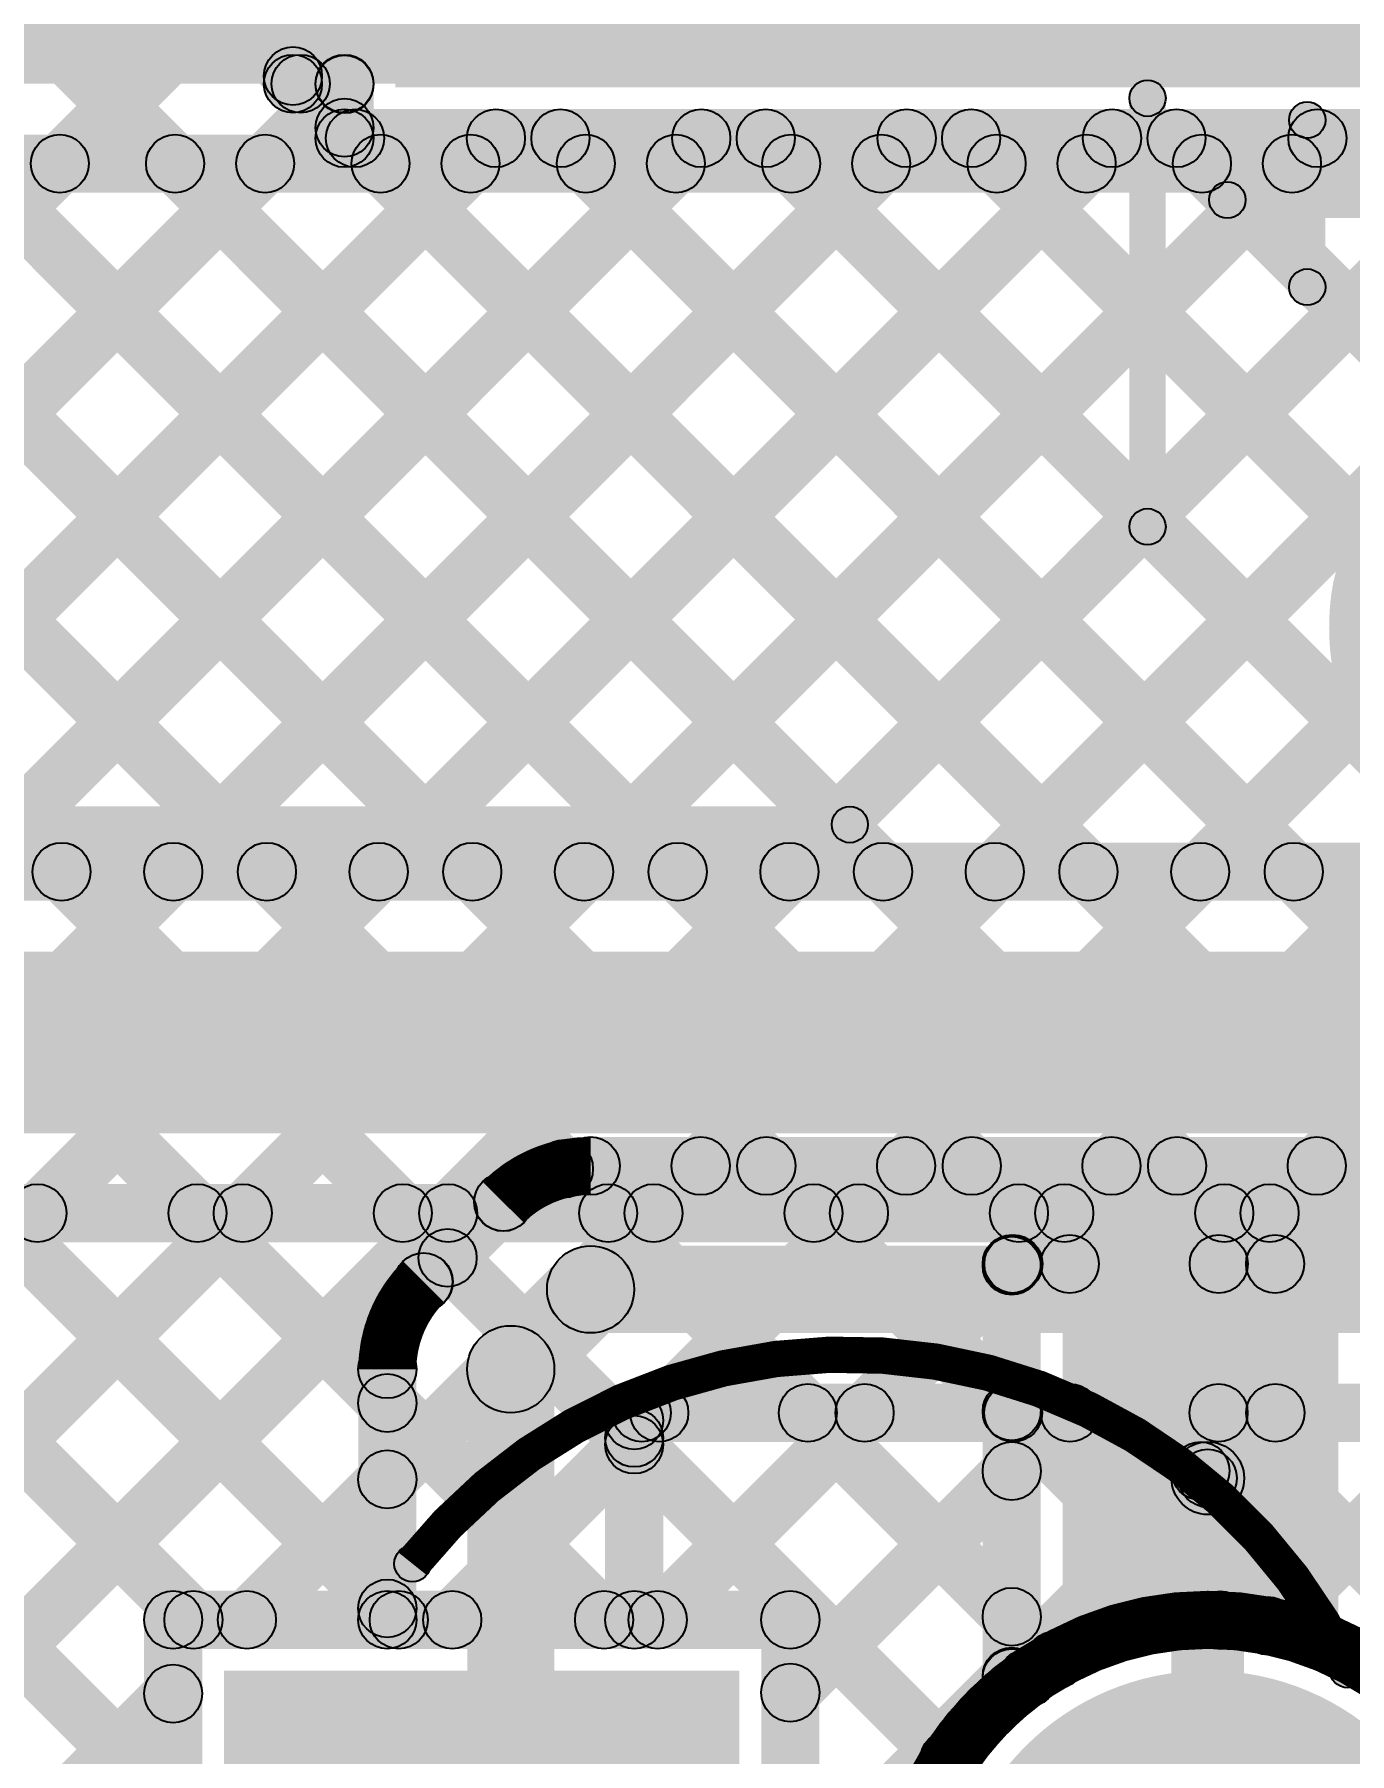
# Model space of a CAD drawing. Header units: millimetres. Extents: x -0.28 to 3.03, y -0.05 to 3.12.
# Drawn here: x 0.8594 to 1.0405, y 0.4971 to 0.7338 of the extents above; entities that cross this region are included whole.
import ezdxf

# ---------------------------------------------------------------- set-up
doc = ezdxf.new("R2010")
doc.units = ezdxf.units.MM
doc.header["$MEASUREMENT"] = 0
for name, color, linetype in [('BottomLayer', 5, 'Continuous'), ('BottomPaste', 16, 'Continuous'), ('BottomSolder', 6, 'Continuous'), ('PadHoleLayer', 156, 'Continuous'), ('TopLayer', 1, 'Continuous'), ('TopOverlay', 2, 'Continuous'), ('TopPaste', 8, 'Continuous'), ('TopSolder', 216, 'Continuous')]:
    doc.layers.add(name, color=color, linetype=linetype)

# ---------------------------------------------------------------- blocks, each defined once
blk = doc.blocks.new('TH_LED_2')
at = {"layer": 'BottomLayer'}
blk.add_hatch(color=5, dxfattribs=at).paths.add_polyline_path([(-0.0815, 0.0315), (-0.0185, 0.0315), (-0.0185, -0.0315), (-0.0815, -0.0315)])
h = blk.add_hatch(color=5, dxfattribs=at)
edge = h.paths.add_edge_path()
edge.add_arc((0.05, 0), 0.0315, 0, 360)
at = {"layer": 'BottomSolder'}
blk.add_hatch(color=6, dxfattribs=at).paths.add_polyline_path([(-0.0855, 0.0355), (-0.0145, 0.0355), (-0.0145, -0.0355), (-0.0855, -0.0355)])
h = blk.add_hatch(color=6, dxfattribs=at)
edge = h.paths.add_edge_path()
edge.add_arc((0.05, 0), 0.0355, 0, 360)
at = {"layer": 'PadHoleLayer'}
h = blk.add_hatch(color=156, dxfattribs=at)
edge = h.paths.add_edge_path()
edge.add_arc((-0.05, 0), 0.01772, 0, 360)
h = blk.add_hatch(color=156, dxfattribs=at)
edge = h.paths.add_edge_path()
edge.add_arc((0.05, 0), 0.01772, 0, 360)
at = {"layer": 'TopLayer'}
blk.add_hatch(color=1, dxfattribs=at).paths.add_polyline_path([(-0.0815, 0.0315), (-0.0185, 0.0315), (-0.0185, -0.0315), (-0.0815, -0.0315)])
h = blk.add_hatch(color=1, dxfattribs=at)
edge = h.paths.add_edge_path()
edge.add_arc((0.05, 0), 0.0315, 0, 360)
at = {"layer": 'TopOverlay'}
h = blk.add_hatch(color=2, dxfattribs=at)
edge = h.paths.add_edge_path()
edge.add_arc((-0.05954, 0.05023), 0.0025, 0, 360)
h = blk.add_hatch(color=2, dxfattribs=at)
edge = h.paths.add_edge_path()
edge.add_arc((0.06927, 0.03565), 0.0025, 0, 360)
h = blk.add_hatch(color=2, dxfattribs=at)
edge = h.paths.add_edge_path()
edge.add_arc((0.098, 0.004), 0.0025, 0, 360)
for points in [[(0.1005, -0.012), (0.0955, -0.012), (0.0955, 0.004), (0.1005, 0.004)], [(-0.106, -0.0065), (-0.106, -0.0015), (-0.09, -0.0015), (-0.09, -0.0065)], [(0.09, -0.0065), (0.09, -0.0015), (0.106, -0.0015), (0.106, -0.0065)]]:
    blk.add_hatch(color=2, dxfattribs=at).paths.add_polyline_path(points)
h = blk.add_hatch(color=2, dxfattribs=at)
edge = h.paths.add_edge_path()
edge.add_arc((-0.106, -0.004), 0.0025, 0, 360)
h = blk.add_hatch(color=2, dxfattribs=at)
edge = h.paths.add_edge_path()
edge.add_arc((-0.09, -0.004), 0.0025, 0, 360)
h = blk.add_hatch(color=2, dxfattribs=at)
edge = h.paths.add_edge_path()
edge.add_arc((0.09, -0.004), 0.0025, 0, 360)
h = blk.add_hatch(color=2, dxfattribs=at)
edge = h.paths.add_edge_path()
edge.add_arc((0.106, -0.004), 0.0025, 0, 360)
h = blk.add_hatch(color=2, dxfattribs=at)
edge = h.paths.add_edge_path()
edge.add_arc((0.098, -0.012), 0.0025, 0, 360)
h = blk.add_hatch(color=2, dxfattribs=at)
edge = h.paths.add_edge_path()
edge.add_arc((0.06927, -0.03565), 0.0025, 0, 360)
h = blk.add_hatch(color=2, dxfattribs=at)
edge = h.paths.add_edge_path()
edge.add_arc((-0.05954, -0.05023), 0.0025, 0, 360)
at = {"layer": 'TopSolder'}
blk.add_hatch(color=216, dxfattribs=at).paths.add_polyline_path([(-0.0855, 0.0355), (-0.0145, 0.0355), (-0.0145, -0.0355), (-0.0855, -0.0355)])
h = blk.add_hatch(color=216, dxfattribs=at)
edge = h.paths.add_edge_path()
edge.add_arc((0.05, 0), 0.0355, 0, 360)
at = {"layer": 'TopOverlay', "const_width": 0.005}
for points in [[(-0.05954, 0.05023, -0.552963), (0.06927, 0.03565)], [(0.06927, -0.03565, -0.552963), (-0.05954, -0.05023)]]:
    blk.add_lwpolyline(points, format="xyb", dxfattribs=at)
at = {"layer": 'TopOverlay'}
for centre in [(-0.05954, 0.05023), (0.06927, 0.03565), (0.098, 0.004), (-0.106, -0.004), (-0.09, -0.004), (0.09, -0.004), (0.106, -0.004), (0.098, -0.012), (0.06927, -0.03565), (-0.05954, -0.05023)]:
    blk.add_circle(centre, 0.0025, dxfattribs=at)
blk = doc.blocks.new('R__0603_B_67')
at = {"layer": 'BottomLayer'}
for points in [[(-0.045, -0.0175), (-0.045, 0.0175), (-0.015, 0.0175), (-0.015, -0.0175)], [(0.015, -0.0175), (0.015, 0.0175), (0.045, 0.0175), (0.045, -0.0175)]]:
    blk.add_hatch(color=5, dxfattribs=at).paths.add_polyline_path(points)
at = {"layer": 'BottomPaste'}
for points in [[(-0.045, -0.0175), (-0.045, 0.0175), (-0.015, 0.0175), (-0.015, -0.0175)], [(0.015, -0.0175), (0.015, 0.0175), (0.045, 0.0175), (0.045, -0.0175)]]:
    blk.add_hatch(color=16, dxfattribs=at).paths.add_polyline_path(points)
at = {"layer": 'BottomSolder'}
for points in [[(-0.049, -0.0215), (-0.049, 0.0215), (-0.011, 0.0215), (-0.011, -0.0215)], [(0.011, -0.0215), (0.011, 0.0215), (0.049, 0.0215), (0.049, -0.0215)]]:
    blk.add_hatch(color=6, dxfattribs=at).paths.add_polyline_path(points)
blk = doc.blocks.new('UWX1H100MCL1GB_104')
at = {"layer": 'TopLayer'}
blk.add_hatch(color=1, dxfattribs=at).paths.add_polyline_path([(-0.1752, 0.0315), (-0.0374, 0.0315), (-0.0374, -0.0315), (-0.1752, -0.0315)])
at = {"layer": 'TopOverlay'}
for points in [[(-0.09777, 0.13877), (-0.09423, 0.13523), (-0.13523, 0.09423), (-0.13877, 0.09777)], [(0.14, 0.1395), (0.14, 0.1345), (-0.096, 0.1345), (-0.096, 0.1395)], [(-0.1395, 0.096), (-0.1345, 0.096), (-0.1345, 0.037), (-0.1395, 0.037)], [(-0.1615, 0.063), (-0.1565, 0.063), (-0.1565, 0.04), (-0.1615, 0.04)], [(-0.148, 0.0535), (-0.148, 0.0485), (-0.169, 0.0485), (-0.169, 0.0535)]]:
    blk.add_hatch(color=2, dxfattribs=at).paths.add_polyline_path(points)
h = blk.add_hatch(color=2, dxfattribs=at)
edge = h.paths.add_edge_path()
edge.add_arc((-0.096, 0.137), 0.0025, 0, 360)
h = blk.add_hatch(color=2, dxfattribs=at)
edge = h.paths.add_edge_path()
edge.add_arc((-0.096, 0.137), 0.0025, 0, 360)
h = blk.add_hatch(color=2, dxfattribs=at)
edge = h.paths.add_edge_path()
edge.add_arc((-0.137, 0.096), 0.0025, 0, 360)
h = blk.add_hatch(color=2, dxfattribs=at)
edge = h.paths.add_edge_path()
edge.add_arc((-0.137, 0.096), 0.0025, 0, 360)
h = blk.add_hatch(color=2, dxfattribs=at)
edge = h.paths.add_edge_path()
edge.add_arc((-0.159, 0.063), 0.0025, 0, 360)
h = blk.add_hatch(color=2, dxfattribs=at)
edge = h.paths.add_edge_path()
edge.add_arc((-0.148, 0.051), 0.0025, 0, 360)
h = blk.add_hatch(color=2, dxfattribs=at)
edge = h.paths.add_edge_path()
edge.add_arc((-0.159, 0.04), 0.0025, 0, 360)
h = blk.add_hatch(color=2, dxfattribs=at)
edge = h.paths.add_edge_path()
edge.add_arc((-0.137, 0.037), 0.0025, 0, 360)
at = {"layer": 'TopPaste'}
blk.add_hatch(color=8, dxfattribs=at).paths.add_polyline_path([(-0.1752, 0.0315), (-0.0374, 0.0315), (-0.0374, -0.0315), (-0.1752, -0.0315)])
at = {"layer": 'TopSolder'}
blk.add_hatch(color=216, dxfattribs=at).paths.add_polyline_path([(-0.1792, 0.0355), (-0.0334, 0.0355), (-0.0334, -0.0355), (-0.1792, -0.0355)])
at = {"layer": 'TopOverlay'}
for centre in [(-0.096, 0.137), (-0.096, 0.137), (-0.137, 0.096), (-0.137, 0.096), (-0.159, 0.063), (-0.148, 0.051), (-0.159, 0.04), (-0.137, 0.037)]:
    blk.add_circle(centre, 0.0025, dxfattribs=at)

msp = doc.modelspace()

# ---------------------------------------------------------------- hatches: boundary and pattern name
at = {"layer": 'BottomLayer'}
for points in [[(0.64475, 0.85951), (0.6504, 0.86517), (0.89425, 0.62133), (0.88859, 0.61567)], [(0.62761, 0.84837), (0.63327, 0.85402), (0.86596, 0.62133), (0.86031, 0.61567)], [(0.803, 0.727), (0.803, 0.739), (1.12, 0.739), (1.12, 0.727)], [(0.803, 0.712), (0.803, 0.72), (1.085, 0.72), (1.085, 0.712)], [(0.76822, 0.61567), (0.76256, 0.62133), (0.86006, 0.71883), (0.86572, 0.71317)], [(0.7965, 0.61567), (0.79084, 0.62133), (0.88834, 0.71883), (0.894, 0.71317)], [(0.82478, 0.61567), (0.81913, 0.62133), (0.91663, 0.71883), (0.92228, 0.71317)], [(0.81937, 0.71317), (0.82503, 0.71883), (0.92253, 0.62133), (0.91687, 0.61567)], [(0.85307, 0.61567), (0.84741, 0.62133), (0.94491, 0.71883), (0.95057, 0.71317)], [(0.84766, 0.71317), (0.85332, 0.71883), (0.95082, 0.62133), (0.94516, 0.61567)], [(0.88135, 0.61567), (0.8757, 0.62133), (0.9732, 0.71883), (0.97885, 0.71317)], [(0.87594, 0.71317), (0.8816, 0.71883), (0.9791, 0.62133), (0.97344, 0.61567)], [(0.90964, 0.61567), (0.90398, 0.62133), (1.00148, 0.71883), (1.00714, 0.71317)], [(0.90423, 0.71317), (0.90988, 0.71883), (1.00738, 0.62133), (1.00173, 0.61567)], [(0.93792, 0.61567), (0.93226, 0.62133), (1.02976, 0.71883), (1.03542, 0.71317)], [(0.93251, 0.71317), (0.93817, 0.71883), (1.03567, 0.62133), (1.03001, 0.61567)], [(0.96621, 0.61567), (0.96055, 0.62133), (1.05805, 0.71883), (1.06371, 0.71317)], [(0.9608, 0.71317), (0.96645, 0.71883), (1.06395, 0.62133), (1.0583, 0.61567)], [(0.98908, 0.71317), (0.99474, 0.71883), (1.09224, 0.62133), (1.08658, 0.61567)], [(1.01736, 0.71317), (1.02302, 0.71883), (1.17302, 0.56883), (1.16736, 0.56317)], [(0.99449, 0.61567), (0.98883, 0.62133), (1.08217, 0.71467), (1.08783, 0.70901)], [(1.02277, 0.61567), (1.01712, 0.62133), (1.09762, 0.70183), (1.10327, 0.69617)], [(0.211, 0.6145), (0.211, 0.6225), (1.107, 0.6225), (1.107, 0.6145)], [(0.211, 0.5825), (0.211, 0.6075), (1.107, 0.6075), (1.107, 0.5825)], [(0.22073, 0.5675), (0.22073, 0.5755), (1.09727, 0.5755), (1.09727, 0.5675)], [(0.34204, 0.04808), (0.33638, 0.05373), (0.85698, 0.57433), (0.86264, 0.56867)], [(0.37033, 0.04808), (0.36467, 0.05373), (0.88526, 0.57433), (0.89092, 0.56867)], [(0.39861, 0.04808), (0.39295, 0.05373), (0.91355, 0.57433), (0.91921, 0.56867)], [(0.79417, 0.56867), (0.79983, 0.57433), (0.88133, 0.49282), (0.87568, 0.48716)], [(0.82245, 0.56867), (0.82811, 0.57433), (0.88411, 0.51832), (0.87846, 0.51267)], [(0.85074, 0.56867), (0.85639, 0.57433), (0.9124, 0.51832), (0.90674, 0.51267)], [(0.87902, 0.56867), (0.88468, 0.57433), (0.94068, 0.51832), (0.93503, 0.51267)], [(0.89149, 0.51267), (0.88583, 0.51832), (0.94183, 0.57433), (0.94749, 0.56867)], [(0.90731, 0.56867), (0.91296, 0.57433), (0.98824, 0.49905), (0.98258, 0.49339)], [(0.91977, 0.51267), (0.91411, 0.51832), (0.97012, 0.57433), (0.97577, 0.56867)], [(0.93559, 0.56867), (0.94125, 0.57433), (0.99683, 0.51875), (0.99117, 0.51309)], [(0.96387, 0.56867), (0.96953, 0.57433), (0.99683, 0.54703), (0.99117, 0.54137)], [(0.99706, 0.56167), (0.9914, 0.56733), (0.9984, 0.57433), (1.00406, 0.56867)], [(0.99216, 0.56867), (0.99782, 0.57433), (1.00482, 0.56733), (0.99916, 0.56167)], [(1.02534, 0.56167), (1.01969, 0.56733), (1.02669, 0.57433), (1.03234, 0.56867)], [(1.02044, 0.56867), (1.0261, 0.57433), (1.0331, 0.56733), (1.02744, 0.56167)], [(0.994, 0.5605), (0.994, 0.5685), (1.046, 0.5685), (1.046, 0.5605)], [(0.94805, 0.51267), (0.9424, 0.51832), (0.99117, 0.5671), (0.99683, 0.56144)], [(0.998, 0.5075), (0.99, 0.5075), (0.99, 0.5645), (0.998, 0.5645)], [(0.96632, 0.50265), (0.96067, 0.50831), (0.99117, 0.53881), (0.99683, 0.53316)], [(1.01717, 0.53317), (1.02283, 0.53883), (1.02383, 0.53783), (1.01817, 0.53217)], [(1.026, 0.473), (1.016, 0.473), (1.016, 0.535), (1.026, 0.535)], [(0.8785, 0.5115), (0.8785, 0.5195), (0.9635, 0.5195), (0.9635, 0.5115)], [(0.8825, 0.4305), (0.8745, 0.4305), (0.8745, 0.5155), (0.8825, 0.5155)], [(0.9675, 0.4305), (0.9595, 0.4305), (0.9595, 0.5155), (0.9675, 0.5155)], [(0.96632, 0.47437), (0.96067, 0.48003), (0.99117, 0.51053), (0.99683, 0.50487)], [(0.42689, 0.04808), (0.42124, 0.05373), (0.87568, 0.50817), (0.88133, 0.50251)]]:
    msp.add_hatch(color=5, dxfattribs=at).paths.add_polyline_path(points)
h = msp.add_hatch(color=5, dxfattribs=at)
edge = h.paths.add_edge_path()
edge.add_arc((0.86289, 0.716), 0.004, 0, 360)
h = msp.add_hatch(color=5, dxfattribs=at)
edge = h.paths.add_edge_path()
edge.add_arc((0.87877, 0.716), 0.004, 0, 360)
h = msp.add_hatch(color=5, dxfattribs=at)
edge = h.paths.add_edge_path()
edge.add_arc((0.89117, 0.716), 0.004, 0, 360)
h = msp.add_hatch(color=5, dxfattribs=at)
edge = h.paths.add_edge_path()
edge.add_arc((0.90706, 0.716), 0.004, 0, 360)
h = msp.add_hatch(color=5, dxfattribs=at)
edge = h.paths.add_edge_path()
edge.add_arc((0.91946, 0.716), 0.004, 0, 360)
h = msp.add_hatch(color=5, dxfattribs=at)
edge = h.paths.add_edge_path()
edge.add_arc((0.93534, 0.716), 0.004, 0, 360)
h = msp.add_hatch(color=5, dxfattribs=at)
edge = h.paths.add_edge_path()
edge.add_arc((0.94774, 0.716), 0.004, 0, 360)
h = msp.add_hatch(color=5, dxfattribs=at)
edge = h.paths.add_edge_path()
edge.add_arc((0.96362, 0.716), 0.004, 0, 360)
h = msp.add_hatch(color=5, dxfattribs=at)
edge = h.paths.add_edge_path()
edge.add_arc((0.97602, 0.716), 0.004, 0, 360)
h = msp.add_hatch(color=5, dxfattribs=at)
edge = h.paths.add_edge_path()
edge.add_arc((0.99191, 0.716), 0.004, 0, 360)
h = msp.add_hatch(color=5, dxfattribs=at)
edge = h.paths.add_edge_path()
edge.add_arc((1.00431, 0.716), 0.004, 0, 360)
h = msp.add_hatch(color=5, dxfattribs=at)
edge = h.paths.add_edge_path()
edge.add_arc((1.02019, 0.716), 0.004, 0, 360)
h = msp.add_hatch(color=5, dxfattribs=at)
edge = h.paths.add_edge_path()
edge.add_arc((1.03259, 0.716), 0.004, 0, 360)
h = msp.add_hatch(color=5, dxfattribs=at)
edge = h.paths.add_edge_path()
edge.add_arc((0.86313, 0.6185), 0.004, 0, 360)
h = msp.add_hatch(color=5, dxfattribs=at)
edge = h.paths.add_edge_path()
edge.add_arc((0.87852, 0.6185), 0.004, 0, 360)
h = msp.add_hatch(color=5, dxfattribs=at)
edge = h.paths.add_edge_path()
edge.add_arc((0.89142, 0.6185), 0.004, 0, 360)
h = msp.add_hatch(color=5, dxfattribs=at)
edge = h.paths.add_edge_path()
edge.add_arc((0.90681, 0.6185), 0.004, 0, 360)
h = msp.add_hatch(color=5, dxfattribs=at)
edge = h.paths.add_edge_path()
edge.add_arc((0.9197, 0.6185), 0.004, 0, 360)
h = msp.add_hatch(color=5, dxfattribs=at)
edge = h.paths.add_edge_path()
edge.add_arc((0.93509, 0.6185), 0.004, 0, 360)
h = msp.add_hatch(color=5, dxfattribs=at)
edge = h.paths.add_edge_path()
edge.add_arc((0.94799, 0.6185), 0.004, 0, 360)
h = msp.add_hatch(color=5, dxfattribs=at)
edge = h.paths.add_edge_path()
edge.add_arc((0.96338, 0.6185), 0.004, 0, 360)
h = msp.add_hatch(color=5, dxfattribs=at)
edge = h.paths.add_edge_path()
edge.add_arc((0.97627, 0.6185), 0.004, 0, 360)
h = msp.add_hatch(color=5, dxfattribs=at)
edge = h.paths.add_edge_path()
edge.add_arc((0.99166, 0.6185), 0.004, 0, 360)
h = msp.add_hatch(color=5, dxfattribs=at)
edge = h.paths.add_edge_path()
edge.add_arc((1.00456, 0.6185), 0.004, 0, 360)
h = msp.add_hatch(color=5, dxfattribs=at)
edge = h.paths.add_edge_path()
edge.add_arc((1.01995, 0.6185), 0.004, 0, 360)
h = msp.add_hatch(color=5, dxfattribs=at)
edge = h.paths.add_edge_path()
edge.add_arc((1.03284, 0.6185), 0.004, 0, 360)
h = msp.add_hatch(color=5, dxfattribs=at)
edge = h.paths.add_edge_path()
edge.add_arc((0.85981, 0.5715), 0.004, 0, 360)
h = msp.add_hatch(color=5, dxfattribs=at)
edge = h.paths.add_edge_path()
edge.add_arc((0.88185, 0.5715), 0.004, 0, 360)
h = msp.add_hatch(color=5, dxfattribs=at)
edge = h.paths.add_edge_path()
edge.add_arc((0.88809, 0.5715), 0.004, 0, 360)
h = msp.add_hatch(color=5, dxfattribs=at)
edge = h.paths.add_edge_path()
edge.add_arc((0.91013, 0.5715), 0.004, 0, 360)
h = msp.add_hatch(color=5, dxfattribs=at)
edge = h.paths.add_edge_path()
edge.add_arc((0.91638, 0.5715), 0.004, 0, 360)
h = msp.add_hatch(color=5, dxfattribs=at)
edge = h.paths.add_edge_path()
edge.add_arc((0.93842, 0.5715), 0.004, 0, 360)
h = msp.add_hatch(color=5, dxfattribs=at)
edge = h.paths.add_edge_path()
edge.add_arc((0.94466, 0.5715), 0.004, 0, 360)
h = msp.add_hatch(color=5, dxfattribs=at)
edge = h.paths.add_edge_path()
edge.add_arc((0.9667, 0.5715), 0.004, 0, 360)
h = msp.add_hatch(color=5, dxfattribs=at)
edge = h.paths.add_edge_path()
edge.add_arc((0.97295, 0.5715), 0.004, 0, 360)
h = msp.add_hatch(color=5, dxfattribs=at)
edge = h.paths.add_edge_path()
edge.add_arc((0.99499, 0.5715), 0.004, 0, 360)
h = msp.add_hatch(color=5, dxfattribs=at)
edge = h.paths.add_edge_path()
edge.add_arc((1.00123, 0.5715), 0.004, 0, 360)
h = msp.add_hatch(color=5, dxfattribs=at)
edge = h.paths.add_edge_path()
edge.add_arc((1.02327, 0.5715), 0.004, 0, 360)
h = msp.add_hatch(color=5, dxfattribs=at)
edge = h.paths.add_edge_path()
edge.add_arc((1.02951, 0.5715), 0.004, 0, 360)
h = msp.add_hatch(color=5, dxfattribs=at)
edge = h.paths.add_edge_path()
edge.add_arc((0.994, 0.5645), 0.004, 0, 360)
h = msp.add_hatch(color=5, dxfattribs=at)
edge = h.paths.add_edge_path()
edge.add_arc((0.994, 0.5645), 0.004, 0, 360)
h = msp.add_hatch(color=5, dxfattribs=at)
edge = h.paths.add_edge_path()
edge.add_arc((0.994, 0.56427), 0.004, 0, 360)
h = msp.add_hatch(color=5, dxfattribs=at)
edge = h.paths.add_edge_path()
edge.add_arc((0.99423, 0.5645), 0.004, 0, 360)
h = msp.add_hatch(color=5, dxfattribs=at)
edge = h.paths.add_edge_path()
edge.add_arc((1.00199, 0.5645), 0.004, 0, 360)
h = msp.add_hatch(color=5, dxfattribs=at)
edge = h.paths.add_edge_path()
edge.add_arc((1.02251, 0.5645), 0.004, 0, 360)
h = msp.add_hatch(color=5, dxfattribs=at)
edge = h.paths.add_edge_path()
edge.add_arc((1.03027, 0.5645), 0.004, 0, 360)
h = msp.add_hatch(color=5, dxfattribs=at)
edge = h.paths.add_edge_path()
edge.add_arc((0.994, 0.5442), 0.004, 0, 360)
h = msp.add_hatch(color=5, dxfattribs=at)
edge = h.paths.add_edge_path()
edge.add_arc((0.994, 0.53599), 0.004, 0, 360)
h = msp.add_hatch(color=5, dxfattribs=at)
edge = h.paths.add_edge_path()
edge.add_arc((1.021, 0.535), 0.005, 0, 360)
h = msp.add_hatch(color=5, dxfattribs=at)
edge = h.paths.add_edge_path()
edge.add_arc((1.02, 0.536), 0.004, 0, 360)
h = msp.add_hatch(color=5, dxfattribs=at)
edge = h.paths.add_edge_path()
edge.add_arc((1.021, 0.535), 0.004, 0, 360)
h = msp.add_hatch(color=5, dxfattribs=at)
edge = h.paths.add_edge_path()
edge.add_arc((0.8785, 0.5155), 0.004, 0, 360)
h = msp.add_hatch(color=5, dxfattribs=at)
edge = h.paths.add_edge_path()
edge.add_arc((0.8785, 0.5155), 0.004, 0, 360)
h = msp.add_hatch(color=5, dxfattribs=at)
edge = h.paths.add_edge_path()
edge.add_arc((0.88129, 0.5155), 0.004, 0, 360)
h = msp.add_hatch(color=5, dxfattribs=at)
edge = h.paths.add_edge_path()
edge.add_arc((0.88866, 0.5155), 0.004, 0, 360)
h = msp.add_hatch(color=5, dxfattribs=at)
edge = h.paths.add_edge_path()
edge.add_arc((0.90957, 0.5155), 0.004, 0, 360)
h = msp.add_hatch(color=5, dxfattribs=at)
edge = h.paths.add_edge_path()
edge.add_arc((0.91694, 0.5155), 0.004, 0, 360)
h = msp.add_hatch(color=5, dxfattribs=at)
edge = h.paths.add_edge_path()
edge.add_arc((0.93785, 0.5155), 0.004, 0, 360)
h = msp.add_hatch(color=5, dxfattribs=at)
edge = h.paths.add_edge_path()
edge.add_arc((0.94523, 0.5155), 0.004, 0, 360)
h = msp.add_hatch(color=5, dxfattribs=at)
edge = h.paths.add_edge_path()
edge.add_arc((0.9635, 0.5155), 0.004, 0, 360)
h = msp.add_hatch(color=5, dxfattribs=at)
edge = h.paths.add_edge_path()
edge.add_arc((0.9635, 0.5155), 0.004, 0, 360)
h = msp.add_hatch(color=5, dxfattribs=at)
edge = h.paths.add_edge_path()
edge.add_arc((0.994, 0.51592), 0.004, 0, 360)
h = msp.add_hatch(color=5, dxfattribs=at)
edge = h.paths.add_edge_path()
edge.add_arc((0.994, 0.5077), 0.004, 0, 360)
h = msp.add_hatch(color=5, dxfattribs=at)
edge = h.paths.add_edge_path()
edge.add_arc((0.994, 0.5075), 0.004, 0, 360)
h = msp.add_hatch(color=5, dxfattribs=at)
edge = h.paths.add_edge_path()
edge.add_arc((0.99619, 0.5075), 0.004, 0, 360)
h = msp.add_hatch(color=5, dxfattribs=at)
edge = h.paths.add_edge_path()
edge.add_arc((0.8785, 0.50534), 0.004, 0, 360)
h = msp.add_hatch(color=5, dxfattribs=at)
edge = h.paths.add_edge_path()
edge.add_arc((0.9635, 0.50548), 0.004, 0, 360)
h = msp.add_hatch(color=5, dxfattribs=at)
edge = h.paths.add_edge_path()
edge.add_arc((0.98541, 0.49622), 0.004, 0, 360)
at = {"layer": 'TopLayer'}
for points in [[(0.57467, 0.78817), (0.58033, 0.79383), (0.88133, 0.49282), (0.87568, 0.48716)], [(0.65952, 0.78817), (0.66518, 0.79383), (0.91083, 0.54818), (0.90517, 0.54252)], [(0.68781, 0.78817), (0.69346, 0.79383), (0.91912, 0.56817), (0.91347, 0.56251)], [(0.71609, 0.78817), (0.72175, 0.79383), (0.93515, 0.58043), (0.92949, 0.57477)], [(0.74437, 0.78817), (0.75003, 0.79383), (0.96303, 0.58083), (0.95737, 0.57517)], [(0.77266, 0.78817), (0.77832, 0.79383), (0.99132, 0.58083), (0.98566, 0.57517)], [(0.80094, 0.78817), (0.8066, 0.79383), (1.0196, 0.58083), (1.01394, 0.57517)], [(0.82923, 0.78817), (0.83488, 0.79383), (0.89783, 0.73088), (0.89217, 0.72523)], [(0.60595, 0.78517), (0.61161, 0.79083), (0.88411, 0.51832), (0.87846, 0.51267)], [(0.63424, 0.78517), (0.63989, 0.79083), (0.91083, 0.51989), (0.90517, 0.51424)], [(0.899, 0.727), (0.891, 0.727), (0.891, 0.791), (0.899, 0.791)], [(0.65172, 0.49917), (0.64606, 0.50483), (0.89217, 0.75094), (0.89783, 0.74528)], [(0.68, 0.49917), (0.67434, 0.50483), (0.89927, 0.72976), (0.90493, 0.7241)], [(0.7413, 0.39077), (0.73564, 0.39642), (1.06905, 0.72983), (1.07471, 0.72417)], [(0.89323, 0.72417), (0.89888, 0.72983), (0.90493, 0.72378), (0.89927, 0.71812)], [(0.895, 0.723), (0.895, 0.731), (0.9021, 0.731), (0.9021, 0.723)], [(0.95399, 0.57517), (0.94833, 0.58083), (1.09733, 0.72983), (1.10299, 0.72417)], [(0.98227, 0.57517), (0.97662, 0.58083), (1.12562, 0.72983), (1.13127, 0.72417)], [(0.9061, 0.7195), (0.8981, 0.7195), (0.8981, 0.727), (0.9061, 0.727)], [(0.70828, 0.49917), (0.70263, 0.50483), (0.92013, 0.72233), (0.92579, 0.71668)], [(0.73657, 0.49917), (0.73091, 0.50483), (0.94842, 0.72233), (0.95407, 0.71668)], [(0.7413, 0.47562), (0.73564, 0.48128), (0.9767, 0.72233), (0.98236, 0.71668)], [(0.7413, 0.41905), (0.73564, 0.42471), (1.03327, 0.72233), (1.03892, 0.71668)], [(0.7413, 0.44734), (0.73564, 0.45299), (1.00498, 0.72233), (1.01064, 0.71668)], [(0.90072, 0.71668), (0.90638, 0.72233), (1.04788, 0.58083), (1.04223, 0.57517)], [(0.9021, 0.7155), (0.9021, 0.7235), (1.0619, 0.7235), (1.0619, 0.7155)], [(0.92901, 0.71668), (0.93466, 0.72233), (1.07617, 0.58083), (1.07051, 0.57517)], [(0.95729, 0.71668), (0.96295, 0.72233), (1.10445, 0.58083), (1.0988, 0.57517)], [(0.98558, 0.71668), (0.99123, 0.72233), (1.13274, 0.58083), (1.12708, 0.57517)], [(1.01386, 0.71668), (1.01952, 0.72233), (1.16102, 0.58083), (1.15536, 0.57517)], [(1.01056, 0.57517), (1.0049, 0.58083), (1.13667, 0.7126), (1.14233, 0.70694)], [(1.03884, 0.57517), (1.03319, 0.58083), (1.14519, 0.69283), (1.15084, 0.68717)], [(0.936, 0.574), (0.936, 0.582), (1.24902, 0.582), (1.24902, 0.574)], [(0.91583, 0.55921), (0.91017, 0.56487), (0.92113, 0.57583), (0.92679, 0.57017)], [(0.936, 0.555), (0.936, 0.567), (1.368, 0.567), (1.368, 0.555)], [(0.92924, 0.54576), (0.92076, 0.55424), (0.93176, 0.56524), (0.94024, 0.55676)], [(0.912, 0.5155), (0.904, 0.5155), (0.904, 0.55), (0.912, 0.55)], [(0.931, 0.477), (0.919, 0.477), (0.919, 0.55), (0.931, 0.55)], [(0.94483, 0.53773), (0.93917, 0.54338), (0.94262, 0.54683), (0.94827, 0.54117)], [(0.94805, 0.51267), (0.9424, 0.51832), (0.9709, 0.54683), (0.97656, 0.54117)], [(0.94304, 0.54), (0.94304, 0.548), (1.368, 0.548), (1.368, 0.54)], [(0.96632, 0.47437), (0.96067, 0.48003), (1.02747, 0.54683), (1.03313, 0.54117)], [(0.96632, 0.50265), (0.96067, 0.50831), (0.99919, 0.54683), (1.00484, 0.54117)], [(0.96309, 0.54117), (0.96875, 0.54683), (1.00281, 0.51276), (0.99715, 0.50711)], [(0.99137, 0.54117), (0.99703, 0.54683), (1.02557, 0.51829), (1.01991, 0.51263)], [(1.01966, 0.54117), (1.02532, 0.54683), (1.51902, 0.05313), (1.51336, 0.04747)], [(1.0321, 0.51186), (1.02644, 0.51751), (1.05575, 0.54683), (1.06141, 0.54117)], [(0.946, 0.5155), (0.938, 0.5155), (0.938, 0.54296), (0.946, 0.54296)], [(0.93917, 0.53681), (0.94483, 0.54246), (0.98824, 0.49905), (0.98258, 0.49339)], [(0.89149, 0.51267), (0.88583, 0.51832), (0.90517, 0.53767), (0.91083, 0.53201)], [(0.8785, 0.5115), (0.8785, 0.5195), (0.908, 0.5195), (0.908, 0.5115)], [(0.942, 0.5115), (0.942, 0.5195), (0.9635, 0.5195), (0.9635, 0.5115)], [(0.8825, 0.4305), (0.8745, 0.4305), (0.8745, 0.5155), (0.8825, 0.5155)], [(0.9675, 0.4305), (0.9595, 0.4305), (0.9595, 0.5155), (0.9675, 0.5155)], [(0.7413, 0.36248), (0.73564, 0.36814), (0.87568, 0.50817), (0.88133, 0.50251)]]:
    msp.add_hatch(color=1, dxfattribs=at).paths.add_polyline_path(points)
h = msp.add_hatch(color=1, dxfattribs=at)
edge = h.paths.add_edge_path()
edge.add_arc((0.895, 0.72806), 0.004, 0, 360)
h = msp.add_hatch(color=1, dxfattribs=at)
edge = h.paths.add_edge_path()
edge.add_arc((0.895, 0.727), 0.004, 0, 360)
h = msp.add_hatch(color=1, dxfattribs=at)
edge = h.paths.add_edge_path()
edge.add_arc((0.895, 0.727), 0.004, 0, 360)
h = msp.add_hatch(color=1, dxfattribs=at)
edge = h.paths.add_edge_path()
edge.add_arc((0.89606, 0.727), 0.004, 0, 360)
h = msp.add_hatch(color=1, dxfattribs=at)
edge = h.paths.add_edge_path()
edge.add_arc((0.9021, 0.727), 0.004, 0, 360)
h = msp.add_hatch(color=1, dxfattribs=at)
edge = h.paths.add_edge_path()
edge.add_arc((0.9021, 0.727), 0.004, 0, 360)
h = msp.add_hatch(color=1, dxfattribs=at)
edge = h.paths.add_edge_path()
edge.add_arc((0.9021, 0.72693), 0.004, 0, 360)
h = msp.add_hatch(color=1, dxfattribs=at)
edge = h.paths.add_edge_path()
edge.add_arc((0.9021, 0.72095), 0.004, 0, 360)
h = msp.add_hatch(color=1, dxfattribs=at)
edge = h.paths.add_edge_path()
edge.add_arc((0.9021, 0.7195), 0.004, 0, 360)
h = msp.add_hatch(color=1, dxfattribs=at)
edge = h.paths.add_edge_path()
edge.add_arc((0.9021, 0.7195), 0.004, 0, 360)
h = msp.add_hatch(color=1, dxfattribs=at)
edge = h.paths.add_edge_path()
edge.add_arc((0.90355, 0.7195), 0.004, 0, 360)
h = msp.add_hatch(color=1, dxfattribs=at)
edge = h.paths.add_edge_path()
edge.add_arc((0.92296, 0.7195), 0.004, 0, 360)
h = msp.add_hatch(color=1, dxfattribs=at)
edge = h.paths.add_edge_path()
edge.add_arc((0.93184, 0.7195), 0.004, 0, 360)
h = msp.add_hatch(color=1, dxfattribs=at)
edge = h.paths.add_edge_path()
edge.add_arc((0.95124, 0.7195), 0.004, 0, 360)
h = msp.add_hatch(color=1, dxfattribs=at)
edge = h.paths.add_edge_path()
edge.add_arc((0.96012, 0.7195), 0.004, 0, 360)
h = msp.add_hatch(color=1, dxfattribs=at)
edge = h.paths.add_edge_path()
edge.add_arc((0.97953, 0.7195), 0.004, 0, 360)
h = msp.add_hatch(color=1, dxfattribs=at)
edge = h.paths.add_edge_path()
edge.add_arc((0.9884, 0.7195), 0.004, 0, 360)
h = msp.add_hatch(color=1, dxfattribs=at)
edge = h.paths.add_edge_path()
edge.add_arc((1.00781, 0.7195), 0.004, 0, 360)
h = msp.add_hatch(color=1, dxfattribs=at)
edge = h.paths.add_edge_path()
edge.add_arc((1.01669, 0.7195), 0.004, 0, 360)
h = msp.add_hatch(color=1, dxfattribs=at)
edge = h.paths.add_edge_path()
edge.add_arc((1.0361, 0.7195), 0.004, 0, 360)
h = msp.add_hatch(color=1, dxfattribs=at)
edge = h.paths.add_edge_path()
edge.add_arc((0.93232, 0.5776), 0.004, 0, 360)
h = msp.add_hatch(color=1, dxfattribs=at)
edge = h.paths.add_edge_path()
edge.add_arc((0.936, 0.578), 0.004, 0, 360)
h = msp.add_hatch(color=1, dxfattribs=at)
edge = h.paths.add_edge_path()
edge.add_arc((0.936, 0.578), 0.004, 0, 360)
h = msp.add_hatch(color=1, dxfattribs=at)
edge = h.paths.add_edge_path()
edge.add_arc((0.936, 0.578), 0.004, 0, 360)
h = msp.add_hatch(color=1, dxfattribs=at)
edge = h.paths.add_edge_path()
edge.add_arc((0.95116, 0.578), 0.004, 0, 360)
h = msp.add_hatch(color=1, dxfattribs=at)
edge = h.paths.add_edge_path()
edge.add_arc((0.9602, 0.578), 0.004, 0, 360)
h = msp.add_hatch(color=1, dxfattribs=at)
edge = h.paths.add_edge_path()
edge.add_arc((0.97945, 0.578), 0.004, 0, 360)
h = msp.add_hatch(color=1, dxfattribs=at)
edge = h.paths.add_edge_path()
edge.add_arc((0.98849, 0.578), 0.004, 0, 360)
h = msp.add_hatch(color=1, dxfattribs=at)
edge = h.paths.add_edge_path()
edge.add_arc((1.00773, 0.578), 0.004, 0, 360)
h = msp.add_hatch(color=1, dxfattribs=at)
edge = h.paths.add_edge_path()
edge.add_arc((1.01677, 0.578), 0.004, 0, 360)
h = msp.add_hatch(color=1, dxfattribs=at)
edge = h.paths.add_edge_path()
edge.add_arc((1.03601, 0.578), 0.004, 0, 360)
h = msp.add_hatch(color=1, dxfattribs=at)
edge = h.paths.add_edge_path()
edge.add_arc((0.92396, 0.573), 0.004, 0, 360)
h = msp.add_hatch(color=1, dxfattribs=at)
edge = h.paths.add_edge_path()
edge.add_arc((0.92396, 0.573), 0.004, 0, 360)
h = msp.add_hatch(color=1, dxfattribs=at)
edge = h.paths.add_edge_path()
edge.add_arc((0.92398, 0.57302), 0.004, 0, 360)
h = msp.add_hatch(color=1, dxfattribs=at)
edge = h.paths.add_edge_path()
edge.add_arc((0.9163, 0.56534), 0.004, 0, 360)
h = msp.add_hatch(color=1, dxfattribs=at)
edge = h.paths.add_edge_path()
edge.add_arc((0.91298, 0.56202), 0.004, 0, 360)
h = msp.add_hatch(color=1, dxfattribs=at)
edge = h.paths.add_edge_path()
edge.add_arc((0.913, 0.56204), 0.004, 0, 360)
h = msp.add_hatch(color=1, dxfattribs=at)
edge = h.paths.add_edge_path()
edge.add_arc((0.913, 0.56204), 0.004, 0, 360)
h = msp.add_hatch(color=1, dxfattribs=at)
edge = h.paths.add_edge_path()
edge.add_arc((0.936, 0.561), 0.006, 0, 360)
h = msp.add_hatch(color=1, dxfattribs=at)
edge = h.paths.add_edge_path()
edge.add_arc((0.936, 0.561), 0.006, 0, 360)
h = msp.add_hatch(color=1, dxfattribs=at)
edge = h.paths.add_edge_path()
edge.add_arc((0.908, 0.55), 0.004, 0, 360)
h = msp.add_hatch(color=1, dxfattribs=at)
edge = h.paths.add_edge_path()
edge.add_arc((0.908, 0.55), 0.004, 0, 360)
h = msp.add_hatch(color=1, dxfattribs=at)
edge = h.paths.add_edge_path()
edge.add_arc((0.908, 0.55), 0.004, 0, 360)
h = msp.add_hatch(color=1, dxfattribs=at)
edge = h.paths.add_edge_path()
edge.add_arc((0.925, 0.55), 0.006, 0, 360)
h = msp.add_hatch(color=1, dxfattribs=at)
edge = h.paths.add_edge_path()
edge.add_arc((0.925, 0.55), 0.006, 0, 360)
h = msp.add_hatch(color=1, dxfattribs=at)
edge = h.paths.add_edge_path()
edge.add_arc((0.908, 0.54535), 0.004, 0, 360)
h = msp.add_hatch(color=1, dxfattribs=at)
edge = h.paths.add_edge_path()
edge.add_arc((0.942, 0.54296), 0.004, 0, 360)
h = msp.add_hatch(color=1, dxfattribs=at)
edge = h.paths.add_edge_path()
edge.add_arc((0.94304, 0.544), 0.004, 0, 360)
h = msp.add_hatch(color=1, dxfattribs=at)
edge = h.paths.add_edge_path()
edge.add_arc((0.94545, 0.544), 0.004, 0, 360)
h = msp.add_hatch(color=1, dxfattribs=at)
edge = h.paths.add_edge_path()
edge.add_arc((0.96592, 0.544), 0.004, 0, 360)
h = msp.add_hatch(color=1, dxfattribs=at)
edge = h.paths.add_edge_path()
edge.add_arc((0.97373, 0.544), 0.004, 0, 360)
h = msp.add_hatch(color=1, dxfattribs=at)
edge = h.paths.add_edge_path()
edge.add_arc((0.9942, 0.544), 0.004, 0, 360)
h = msp.add_hatch(color=1, dxfattribs=at)
edge = h.paths.add_edge_path()
edge.add_arc((1.00201, 0.544), 0.004, 0, 360)
h = msp.add_hatch(color=1, dxfattribs=at)
edge = h.paths.add_edge_path()
edge.add_arc((1.02249, 0.544), 0.004, 0, 360)
h = msp.add_hatch(color=1, dxfattribs=at)
edge = h.paths.add_edge_path()
edge.add_arc((1.0303, 0.544), 0.004, 0, 360)
h = msp.add_hatch(color=1, dxfattribs=at)
edge = h.paths.add_edge_path()
edge.add_arc((0.942, 0.54055), 0.004, 0, 360)
h = msp.add_hatch(color=1, dxfattribs=at)
edge = h.paths.add_edge_path()
edge.add_arc((0.942, 0.53963), 0.004, 0, 360)
h = msp.add_hatch(color=1, dxfattribs=at)
edge = h.paths.add_edge_path()
edge.add_arc((0.908, 0.53484), 0.004, 0, 360)
h = msp.add_hatch(color=1, dxfattribs=at)
edge = h.paths.add_edge_path()
edge.add_arc((0.908, 0.51707), 0.004, 0, 360)
h = msp.add_hatch(color=1, dxfattribs=at)
edge = h.paths.add_edge_path()
edge.add_arc((0.8785, 0.5155), 0.004, 0, 360)
h = msp.add_hatch(color=1, dxfattribs=at)
edge = h.paths.add_edge_path()
edge.add_arc((0.8785, 0.5155), 0.004, 0, 360)
h = msp.add_hatch(color=1, dxfattribs=at)
edge = h.paths.add_edge_path()
edge.add_arc((0.88129, 0.5155), 0.004, 0, 360)
h = msp.add_hatch(color=1, dxfattribs=at)
edge = h.paths.add_edge_path()
edge.add_arc((0.88866, 0.5155), 0.004, 0, 360)
h = msp.add_hatch(color=1, dxfattribs=at)
edge = h.paths.add_edge_path()
edge.add_arc((0.908, 0.5155), 0.004, 0, 360)
h = msp.add_hatch(color=1, dxfattribs=at)
edge = h.paths.add_edge_path()
edge.add_arc((0.908, 0.5155), 0.004, 0, 360)
h = msp.add_hatch(color=1, dxfattribs=at)
edge = h.paths.add_edge_path()
edge.add_arc((0.942, 0.5155), 0.004, 0, 360)
h = msp.add_hatch(color=1, dxfattribs=at)
edge = h.paths.add_edge_path()
edge.add_arc((0.942, 0.5155), 0.004, 0, 360)
h = msp.add_hatch(color=1, dxfattribs=at)
edge = h.paths.add_edge_path()
edge.add_arc((0.94523, 0.5155), 0.004, 0, 360)
h = msp.add_hatch(color=1, dxfattribs=at)
edge = h.paths.add_edge_path()
edge.add_arc((0.9635, 0.5155), 0.004, 0, 360)
h = msp.add_hatch(color=1, dxfattribs=at)
edge = h.paths.add_edge_path()
edge.add_arc((0.9635, 0.5155), 0.004, 0, 360)
h = msp.add_hatch(color=1, dxfattribs=at)
edge = h.paths.add_edge_path()
edge.add_arc((1.02274, 0.51546), 0.004, 0, 360)
h = msp.add_hatch(color=1, dxfattribs=at)
edge = h.paths.add_edge_path()
edge.add_arc((1.02927, 0.51468), 0.004, 0, 360)
h = msp.add_hatch(color=1, dxfattribs=at)
edge = h.paths.add_edge_path()
edge.add_arc((0.99998, 0.50994), 0.004, 0, 360)
h = msp.add_hatch(color=1, dxfattribs=at)
edge = h.paths.add_edge_path()
edge.add_arc((0.8785, 0.50534), 0.004, 0, 360)
h = msp.add_hatch(color=1, dxfattribs=at)
edge = h.paths.add_edge_path()
edge.add_arc((0.9635, 0.50548), 0.004, 0, 360)
h = msp.add_hatch(color=1, dxfattribs=at)
edge = h.paths.add_edge_path()
edge.add_arc((0.98541, 0.49622), 0.004, 0, 360)

# ---------------------------------------------------------------- linework, layer by layer
at = {"layer": 'BottomLayer', "const_width": 0.008}
msp.add_lwpolyline([(1.06076, 0.458, -1.346579), (0.99619, 0.5075)], format="xyb", dxfattribs=at)
at = {"layer": 'BottomLayer'}
for centre, radius in [((0.86289, 0.716), 0.004), ((0.87877, 0.716), 0.004), ((0.89117, 0.716), 0.004), ((0.90706, 0.716), 0.004), ((0.91946, 0.716), 0.004), ((0.93534, 0.716), 0.004), ((0.94774, 0.716), 0.004), ((0.96362, 0.716), 0.004), ((0.97602, 0.716), 0.004), ((0.99191, 0.716), 0.004), ((1.00431, 0.716), 0.004), ((1.02019, 0.716), 0.004), ((1.03259, 0.716), 0.004), ((0.86313, 0.6185), 0.004), ((0.87852, 0.6185), 0.004), ((0.89142, 0.6185), 0.004), ((0.90681, 0.6185), 0.004), ((0.9197, 0.6185), 0.004), ((0.93509, 0.6185), 0.004), ((0.94799, 0.6185), 0.004), ((0.96338, 0.6185), 0.004), ((0.97627, 0.6185), 0.004), ((0.99166, 0.6185), 0.004), ((1.00456, 0.6185), 0.004), ((1.01995, 0.6185), 0.004), ((1.03284, 0.6185), 0.004), ((0.85981, 0.5715), 0.004), ((0.88185, 0.5715), 0.004), ((0.88809, 0.5715), 0.004), ((0.91013, 0.5715), 0.004), ((0.91638, 0.5715), 0.004), ((0.93842, 0.5715), 0.004), ((0.94466, 0.5715), 0.004), ((0.9667, 0.5715), 0.004), ((0.97295, 0.5715), 0.004), ((0.99499, 0.5715), 0.004), ((1.00123, 0.5715), 0.004), ((1.02327, 0.5715), 0.004), ((1.02951, 0.5715), 0.004), ((0.994, 0.5645), 0.004), ((0.994, 0.5645), 0.004), ((0.994, 0.56427), 0.004), ((0.99423, 0.5645), 0.004), ((1.00199, 0.5645), 0.004), ((1.02251, 0.5645), 0.004), ((1.03027, 0.5645), 0.004), ((0.994, 0.5442), 0.004), ((0.994, 0.53599), 0.004), ((1.021, 0.535), 0.005), ((1.02, 0.536), 0.004), ((1.021, 0.535), 0.004), ((0.8785, 0.5155), 0.004), ((0.8785, 0.5155), 0.004), ((0.88129, 0.5155), 0.004), ((0.88866, 0.5155), 0.004), ((0.90957, 0.5155), 0.004), ((0.91694, 0.5155), 0.004), ((0.93785, 0.5155), 0.004), ((0.94523, 0.5155), 0.004), ((0.9635, 0.5155), 0.004), ((0.9635, 0.5155), 0.004), ((0.994, 0.51592), 0.004), ((0.994, 0.5077), 0.004), ((0.994, 0.5075), 0.004), ((0.99619, 0.5075), 0.004), ((0.8785, 0.50534), 0.004), ((0.9635, 0.50548), 0.004), ((0.98541, 0.49622), 0.004)]:
    msp.add_circle(centre, radius, dxfattribs=at)
at = {"layer": 'TopLayer', "const_width": 0.008}
for points in [[(0.92396, 0.573, -0.199327), (0.936, 0.578)], [(0.92398, 0.57302, -0.198912), (0.936, 0.578)], [(0.908, 0.55, -0.199327), (0.913, 0.56204)], [(0.908, 0.55, -0.198912), (0.91298, 0.56202)]]:
    msp.add_lwpolyline(points, format="xyb", dxfattribs=at)
msp.add_lwpolyline([(1.0635, 0.473, 1), (0.9785, 0.473, 1)], format="xyb", close=True, dxfattribs=at)
at = {"layer": 'TopLayer'}
for centre, radius in [((0.895, 0.72806), 0.004), ((0.895, 0.727), 0.004), ((0.895, 0.727), 0.004), ((0.89606, 0.727), 0.004), ((0.9021, 0.727), 0.004), ((0.9021, 0.727), 0.004), ((0.9021, 0.72693), 0.004), ((0.9021, 0.72095), 0.004), ((0.9021, 0.7195), 0.004), ((0.9021, 0.7195), 0.004), ((0.90355, 0.7195), 0.004), ((0.92296, 0.7195), 0.004), ((0.93184, 0.7195), 0.004), ((0.95124, 0.7195), 0.004), ((0.96012, 0.7195), 0.004), ((0.97953, 0.7195), 0.004), ((0.9884, 0.7195), 0.004), ((1.00781, 0.7195), 0.004), ((1.01669, 0.7195), 0.004), ((1.0361, 0.7195), 0.004), ((0.93232, 0.5776), 0.004), ((0.936, 0.578), 0.004), ((0.936, 0.578), 0.004), ((0.936, 0.578), 0.004), ((0.95116, 0.578), 0.004), ((0.9602, 0.578), 0.004), ((0.97945, 0.578), 0.004), ((0.98849, 0.578), 0.004), ((1.00773, 0.578), 0.004), ((1.01677, 0.578), 0.004), ((1.03601, 0.578), 0.004), ((0.92396, 0.573), 0.004), ((0.92396, 0.573), 0.004), ((0.92398, 0.57302), 0.004), ((0.9163, 0.56534), 0.004), ((0.91298, 0.56202), 0.004), ((0.913, 0.56204), 0.004), ((0.913, 0.56204), 0.004), ((0.936, 0.561), 0.006), ((0.936, 0.561), 0.006), ((0.908, 0.55), 0.004), ((0.908, 0.55), 0.004), ((0.908, 0.55), 0.004), ((0.925, 0.55), 0.006), ((0.925, 0.55), 0.006), ((0.908, 0.54535), 0.004), ((0.942, 0.54296), 0.004), ((0.94304, 0.544), 0.004), ((0.94545, 0.544), 0.004), ((0.96592, 0.544), 0.004), ((0.97373, 0.544), 0.004), ((0.9942, 0.544), 0.004), ((1.00201, 0.544), 0.004), ((1.02249, 0.544), 0.004), ((1.0303, 0.544), 0.004), ((0.942, 0.54055), 0.004), ((0.942, 0.53963), 0.004), ((0.908, 0.53484), 0.004), ((0.908, 0.51707), 0.004), ((0.8785, 0.5155), 0.004), ((0.8785, 0.5155), 0.004), ((0.88129, 0.5155), 0.004), ((0.88866, 0.5155), 0.004), ((0.908, 0.5155), 0.004), ((0.908, 0.5155), 0.004), ((0.942, 0.5155), 0.004), ((0.942, 0.5155), 0.004), ((0.94523, 0.5155), 0.004), ((0.9635, 0.5155), 0.004), ((0.9635, 0.5155), 0.004), ((1.02274, 0.51546), 0.004), ((1.02927, 0.51468), 0.004), ((0.99998, 0.50994), 0.004), ((0.8785, 0.50534), 0.004), ((0.9635, 0.50548), 0.004), ((0.98541, 0.49622), 0.004)]:
    msp.add_circle(centre, radius, dxfattribs=at)

# ---------------------------------------------------------------- block references
for name, p, rotation in [('UWX1H100MCL1GB_104', (0.8757, 0.762), 180), ('R__0603_B_67', (1.05, 0.536), 360)]:
    msp.add_blockref(name, p, dxfattribs=dict(rotation=rotation))
msp.add_blockref('TH_LED_2', (0.971, 0.473))

# ---------------------------------------------------------------- texts
at = {"layer": 'TopOverlay'}
msp.add_text('C10', height=0.04, dxfattribs=at).set_placement((1.035, 0.632))

doc.saveas('drawing.dxf')
